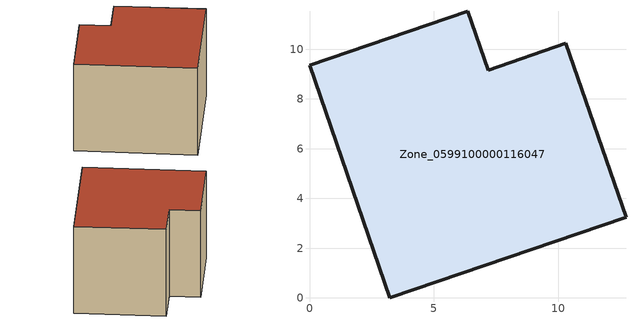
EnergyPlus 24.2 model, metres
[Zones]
Zone_0599100000116047
 floor ground (C_G): 3.22,0 0,9.35 6.37,11.53 7.19,9.15 10.31,10.23 12.72,3.25 z0
 wall outside (C_F): 3.22,0 12.72,3.25 10.31,10.23 7.19,9.15 6.37,11.53 0,9.35 3.22,0 z0:7.8
 roof outside (C_R): 0,9.35 3.22,0 12.72,3.25 10.31,10.23 7.19,9.15 6.37,11.53 z7.8
[BUILDING]
Pand.0599100000116047: North Axis=0; Terrain=City; Loads Convergence Tolerance Value=0.04; Temperature Convergence Tolerance Value=0.4; Solar Distribution=FullExterior; Maximum Number of Warmup Days=25; Minimum Number of Warmup Days=1
[Site:Location]
Rotterdam.The.Hague.AP_ZH_NLD Design_Conditions: Latitude=51.96; Longitude=4.45; Time Zone=1; Elevation=-4.5
[SITE:GROUNDTEMPERATURE:BUILDINGSURFACE]
18, 18, 18, 18, 18, 18, 18, 18, 18, 18, 18, 18
[MATERIAL] Thermal Absorptance=0.9; Solar Absorptance=0.7; Visible Absorptance=0.7
Name | Roughness | Thickness | Conductivity | Density | Specific Heat
G.TC.1946-1964 | MediumSmooth | 0.15 | 1 | 540 | 1210
F.TC.1946-1964 | Rough | 0.3 | 0.857143 | 1920 | 840
R.TC.1946-1964 | MediumRough | 0.2 | 0.235294 | 1500 | 1000
[CONSTRUCTION]
C_G: G.TC.1946-1964
C_F: F.TC.1946-1964
C_R: R.TC.1946-1964
[ZONE]
Zone_0599100000116047: Type=1; Multiplier=1; Ceiling Height=Autocalculate; Volume=Autocalculate; Floor Area=autocalculate; Part of Total Floor Area=Yes
[ZONEINFILTRATION:DESIGNFLOWRATE]
Infil_Zone_0599100000116047: Zone or ZoneList or Space or SpaceList=Zone_0599100000116047; Schedule=AlwaysOn; Design Flow Rate Calculation Method=Flow/Area; Flow Rate per Floor Area=0.003; Constant Term Coefficient=1; Temperature Term Coefficient=0; Velocity Term Coefficient=0; Velocity Squared Term Coefficient=0
[HVACTEMPLATE:ZONE:IDEALLOADSAIRSYSTEM]
Zone_0599100000116047: Maximum Heating Supply Air Temperature=50; Minimum Cooling Supply Air Temperature=13; Maximum Heating Supply Air Humidity Ratio=0.0156; Minimum Cooling Supply Air Humidity Ratio=0.0077; Heating Limit=NoLimit; Cooling Limit=NoLimit; Dehumidification Control Type=ConstantSensibleHeatRatio; Cooling Sensible Heat Ratio=0.7; Dehumidification Setpoint=60; Humidification Control Type=None; Humidification Setpoint=30; Outdoor Air Method=None; Outdoor Air Flow Rate per Person=0.00944; Outdoor Air Flow Rate per Zone Floor Area=0; Outdoor Air Flow Rate per Zone=0; Demand Controlled Ventilation Type=None; Outdoor Air Economizer Type=NoEconomizer; Heat Recovery Type=None; Sensible Heat Recovery Effectiveness=0.7; Latent Heat Recovery Effectiveness=0.65
[ZONECONTROL:THERMOSTAT]
ThermostatControl_Zone_0599100000116047: Zone or ZoneList=Zone_0599100000116047; Control Type Schedule=DualSetpointControlType; Control 1=Thermostat_Zone_0599100000116047; Temperature Difference Between Cutout And Setpoint=0
[THERMOSTATSETPOINT:DUALSETPOINT]
Thermostat_Zone_0599100000116047: Heating Setpoint Temperature Schedule=HeatingSetpoint_Zone_0599100000116047; Cooling Setpoint Temperature Schedule=CoolingSetpoint_Zone_0599100000116047
[SCHEDULE:COMPACT]
HeatingSetpoint_Zone_0599100000116047: Through: 12/31, For: AllDays, Until: 24:00, 21
CoolingSetpoint_Zone_0599100000116047: Through: 12/31, For: AllDays, Until: 24:00, 24
DualSetpointControlType: Through: 12/31, For: AllDays, Until: 24:00, 4
AlwaysOn: Through: 12/31, For: AllDays, Until: 24:00, 1
